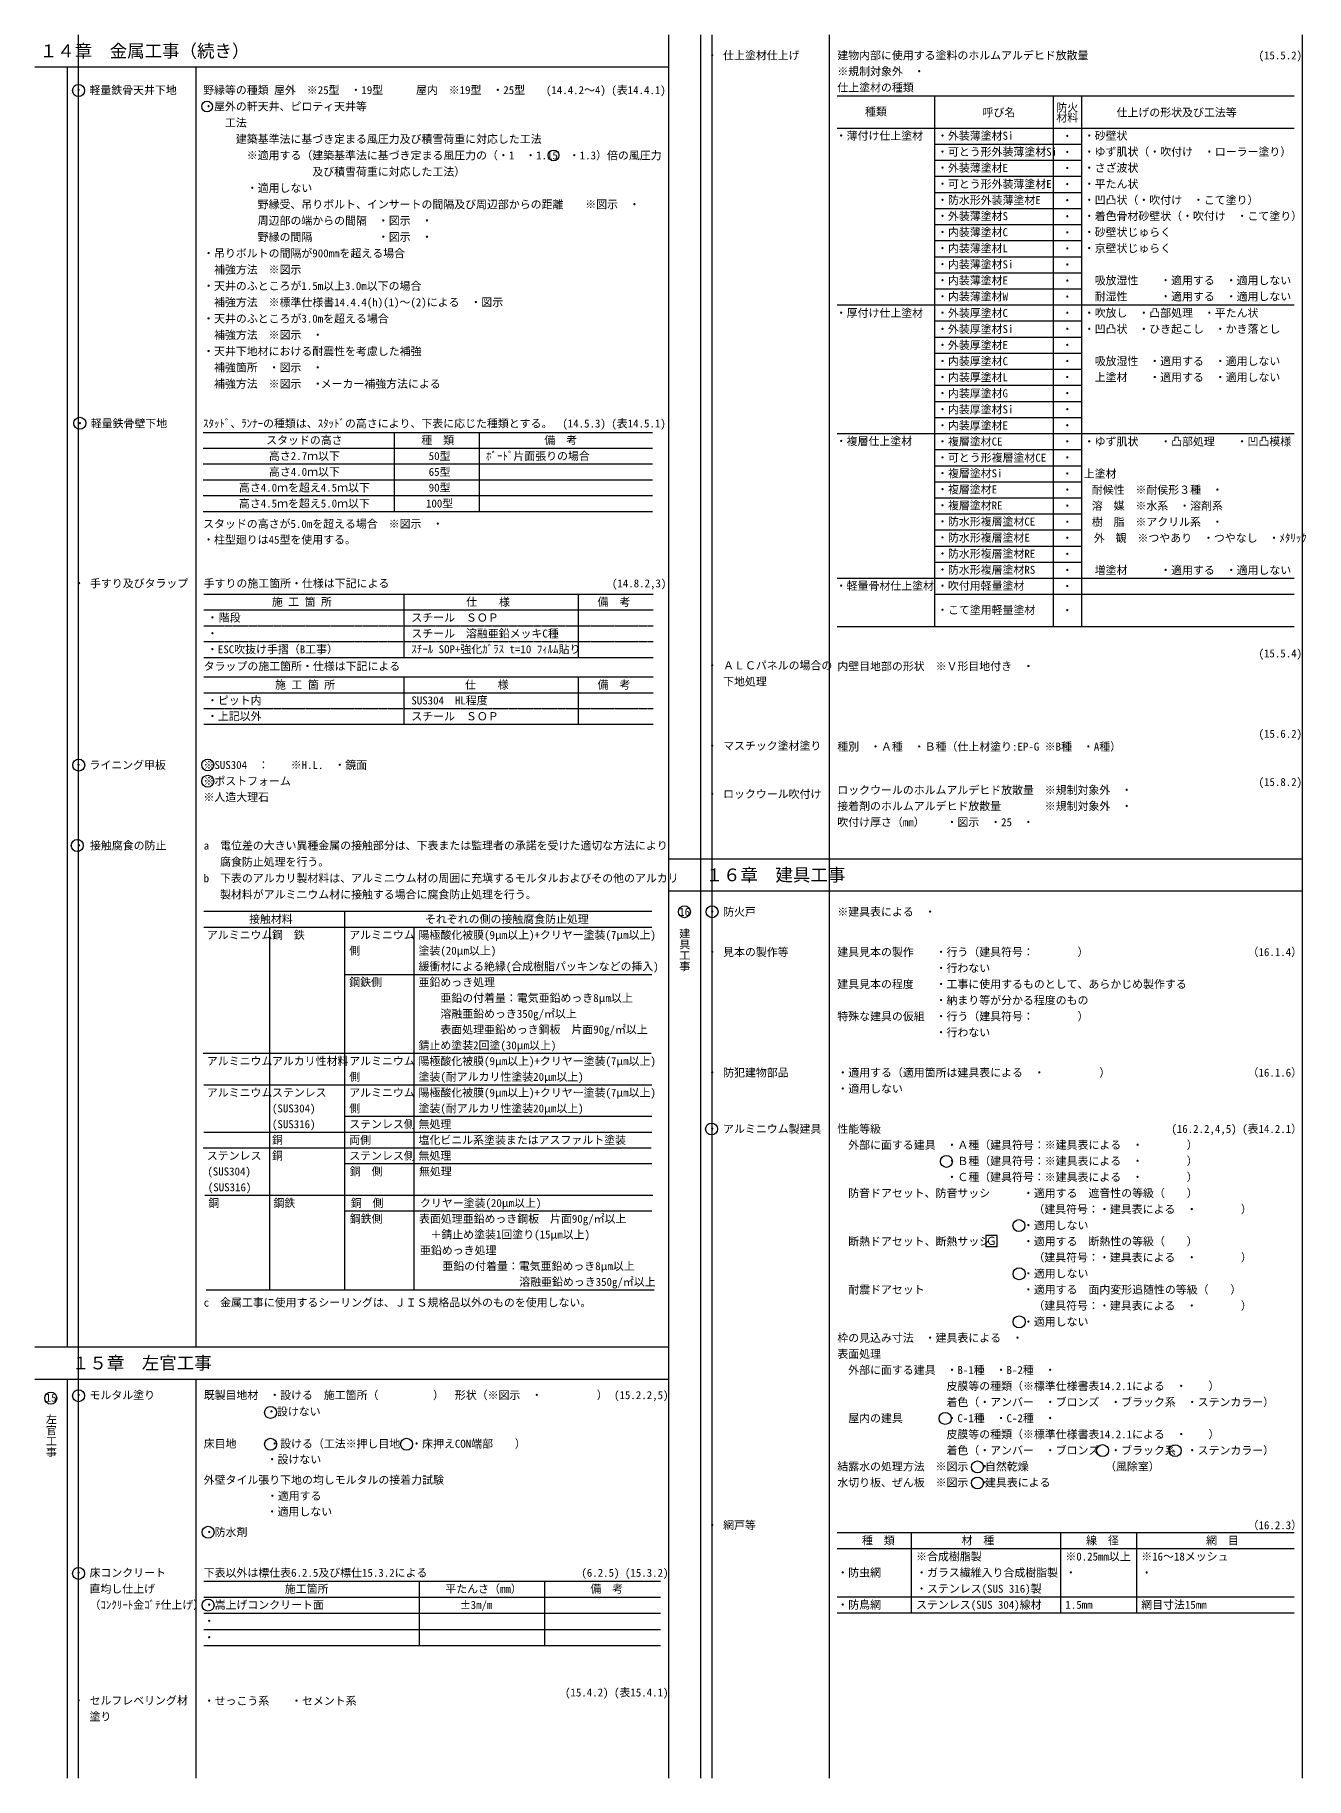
# Model space of a CAD drawing. Header units: millimetres. Extents: x 1 to 4376, y -95 to 584.
# Drawn here: x 1805 to 2202, y 40 to 584 of the extents above; entities that cross this region are included whole.
import ezdxf
from ezdxf.enums import TextEntityAlignment as Align

# ---------------------------------------------------------------- set-up
doc = ezdxf.new("R2010")
doc.units = ezdxf.units.MM
doc.header["$LTSCALE"] = 0.2
doc.linetypes.add('DOT', pattern=[1.6, 0.4, -0.8, 0.4])
doc.layers.get('Defpoints').update_dxf_attribs({"color": 40})
for name, color, linetype in [('中枠', 6, 'Continuous'), ('文字', 7, 'Continuous'), ('文字2', 2, 'Continuous'), ('表', 4, 'Continuous')]:
    doc.layers.add(name, color=color, linetype=linetype)
doc.styles.add('@ＭＳ ゴシック', font='@MS Gothic.ttf', dxfattribs={"width": 0.85})
doc.styles.add('_Gothic_', font='MS Gothic.ttf', dxfattribs={"height": 1})
doc.styles.add('text', font='MS Gothic.ttf')
doc.styles.add('ＭＳ ゴシック', font='MS Gothic.ttf')

msp = doc.modelspace()

# ---------------------------------------------------------------- linework, layer by layer
at = {"layer": 'Defpoints', "color": 251}
for p, q in [((1818.59, 584.14), (1818.59, 39.52)), ((2016.47, 584.14), (2016.47, 39.52))]:
    msp.add_line(p, q, dxfattribs=at)
at = {"layer": 'Defpoints'}
msp.add_circle((2138.5, 141.85), 1.87, dxfattribs=at)
at = {"layer": '中枠'}
for p, q in [((2002.93, 584.14), (2002.93, 39.52)), ((2012.97, 584.14), (2012.97, 39.52)), ((2053.15, 584.14), (2053.15, 39.52)), ((2200.81, 584.14), (2200.81, 39.52)), ((2002.93, 574.09), (1805.05, 574.09)), ((1815.09, 574.09), (1815.09, 174.25)), ((1855.27, 574.09), (1855.27, 174.25)), ((2002.93, 326.73), (2200.81, 326.73)), ((2002.93, 316.69), (2200.81, 316.69)), ((1805.05, 174.25), (2002.93, 174.25)), ((1805.05, 164.2), (2002.93, 164.2)), ((1815.09, 164.2), (1815.09, 39.52)), ((1855.27, 164.2), (1855.27, 39.52))]:
    msp.add_line(p, q, dxfattribs=at)
at = {"layer": '文字'}
msp.add_lwpolyline([(2102.02, 205.58), (2105.53, 205.58), (2105.53, 209.1), (2102.02, 209.1)], close=True, dxfattribs=at)
at = {"layer": '文字2'}
for centre, radius in [((1818.69, 566.76), 1.87), ((1858.83, 561.75), 1.68), ((1967.05, 546.48), 1.68), ((1819.09, 462.79), 1.87), ((1818.74, 355.99), 1.87), ((1859.03, 356.04), 1.87), ((1859.03, 350.97), 1.87), ((1818.28, 330.89), 1.87), ((2007.9, 310.2), 1.87), ((2016.53, 310.2), 1.87), ((2016.38, 242.32), 1.87), ((2089.74, 232.19), 1.87), ((2112.37, 212.13), 1.87), ((2112.45, 197.08), 1.87), ((2112.45, 182.06), 1.87), ((1810.02, 158.23), 1.87), ((1818.68, 158.98), 1.87), ((1878.65, 153.77), 1.87), ((2089.34, 151.89), 1.87), ((1878.65, 143.83), 1.87), ((1921.13, 143.83), 1.87), ((2161.17, 141.83), 1.87), ((2099.43, 136.75), 1.87), ((2099.43, 131.73), 1.87), ((1859.16, 116.32), 1.87), ((1818.68, 103.48), 1.87), ((1859.16, 93.58), 1.87)]:
    msp.add_circle(centre, radius, dxfattribs=at)
at = {"layer": '表'}
for p, q in [((2055.66, 565.06), (2198.3, 565.06)), ((2086.05, 565.06), (2086.05, 399.32)), ((2123.09, 565.06), (2123.09, 399.32)), ((2131.88, 565.06), (2131.88, 399.32)), ((2055.66, 555.01), (2198.3, 555.01)), ((2086.05, 549.99), (2131.88, 549.99)), ((2086.05, 544.97), (2131.88, 544.97)), ((2086.05, 539.95), (2131.88, 539.95)), ((2086.05, 534.92), (2131.88, 534.92)), ((2086.05, 529.9), (2131.88, 529.9)), ((2086.05, 524.88), (2131.88, 524.88)), ((2086.05, 519.86), (2131.88, 519.86)), ((2086.05, 514.84), (2131.88, 514.84)), ((2086.05, 509.81), (2131.88, 509.81)), ((2086.05, 504.79), (2131.88, 504.79)), ((2055.66, 499.77), (2198.3, 499.77)), ((2086.05, 494.75), (2131.88, 494.75)), ((2086.05, 489.72), (2131.88, 489.72)), ((2086.05, 484.7), (2131.88, 484.7)), ((2086.05, 479.68), (2131.88, 479.68)), ((2086.05, 474.66), (2131.88, 474.66)), ((2086.05, 469.63), (2131.88, 469.63)), ((2086.05, 464.61), (2131.88, 464.61)), ((1857.61, 459.96), (1997.96, 459.96)), ((1917.29, 459.96), (1917.29, 435.25)), ((1943.78, 459.96), (1943.78, 435.25)), ((2055.66, 459.59), (2198.3, 459.59)), ((1857.61, 455.02), (1997.96, 455.02)), ((2086.05, 454.57), (2131.88, 454.57)), ((1857.61, 450.08), (1997.96, 450.08)), ((2086.05, 449.54), (2131.88, 449.54)), ((1857.61, 445.15), (1997.96, 445.15)), ((2086.05, 444.52), (2131.88, 444.52)), ((1857.61, 440.19), (1997.96, 440.19)), ((2086.05, 439.5), (2131.88, 439.5)), ((1857.61, 435.25), (1997.96, 435.25)), ((2086.05, 434.48), (2131.88, 434.48)), ((2086.05, 429.46), (2131.88, 429.46)), ((2086.05, 424.43), (2131.88, 424.43)), ((2086.05, 419.41), (2131.88, 419.41)), ((2055.66, 414.39), (2198.3, 414.39)), ((2086.05, 409.37), (2198.3, 409.37)), ((2055.66, 399.32), (2198.3, 399.32)), ((1857.77, 310.34), (1997.69, 310.34)), ((1857.77, 305.41), (1997.69, 305.41)), ((1878.34, 305.41), (1878.34, 192.1)), ((1901.75, 310.34), (1901.75, 192.1)), ((1923.45, 305.41), (1923.45, 192.1)), ((1901.75, 290.63), (1997.69, 290.63)), ((1857.62, 266), (1997.54, 266)), ((1857.77, 256.14), (1997.69, 256.14)), ((1901.75, 246.29), (1997.69, 246.29)), ((1857.77, 241.36), (1997.69, 241.36)), ((1857.62, 236.44), (1997.54, 236.44)), ((1901.75, 231.51), (1997.69, 231.51)), ((1858.08, 221.66), (1998, 221.66)), ((1901.75, 216.73), (1997.69, 216.73)), ((1858.53, 192.1), (1998.46, 192.1)), ((2055.66, 116.28), (2198.3, 116.28)), ((2078.77, 116.28), (2078.77, 91.17)), ((2125.38, 116.28), (2125.38, 91.17)), ((2149.07, 116.28), (2149.07, 91.17)), ((2055.66, 111.26), (2198.3, 111.26)), ((1857.78, 101.05), (2000.42, 101.05)), ((1925.08, 101.05), (1925.08, 80.96)), ((1964.26, 101.05), (1964.26, 80.96)), ((1857.78, 96.03), (2000.42, 96.03)), ((2055.66, 96.19), (2198.3, 96.19)), ((1857.78, 91.01), (2000.42, 91.01)), ((2055.66, 91.17), (2198.3, 91.17)), ((1857.78, 85.98), (2000.42, 85.98)), ((1857.78, 80.96), (2000.42, 80.96))]:
    msp.add_line(p, q, dxfattribs=at)
at = {"layer": '表', "linetype": 'Continuous'}
for p, q in [((1857.82, 409.45), (1998.17, 409.45)), ((1920.29, 409.45), (1920.29, 389.64)), ((1974.7, 409.45), (1974.7, 389.64)), ((1857.82, 404.5), (1998.17, 404.5)), ((1857.82, 389.64), (1998.17, 389.64)), ((1857.82, 383.57), (1998.17, 383.57)), ((1920.29, 383.57), (1920.29, 368.77)), ((1974.7, 383.57), (1974.7, 368.77)), ((1857.82, 378.63), (1998.17, 378.63)), ((1857.82, 368.77), (1998.17, 368.77))]:
    msp.add_line(p, q, dxfattribs=at)
at = {"layer": '表', "linetype": 'DOT', "ltscale": 0.05}
for p, q in [((1857.82, 399.56), (1998.17, 399.56)), ((1857.82, 394.6), (1998.17, 394.6)), ((1857.82, 373.7), (1998.17, 373.7))]:
    msp.add_line(p, q, dxfattribs=at)

# ---------------------------------------------------------------- texts
at = {"layer": '文字', "color": 7, "lineweight": -3, "style": '_Gothic_'}
for s, p in [('１４章\u3000金属工事（続き）', (1806.59, 579.12)), ('１６章\u3000建具工事', (2014.51, 321.71)), ('１５章\u3000左官工事', (1816.63, 169.22))]:
    msp.add_text(s, height=4, dxfattribs=at).set_placement(p, align=Align.MIDDLE_LEFT)
at = {"layer": '文字'}
for s, style, p in [('・ 仕上塗材仕上げ', 'ＭＳ ゴシック', (2014.88, 577.73)), ('建物内部に使用する塗料のホルムアルデヒド放散量', 'ＭＳ ゴシック', (2055.66, 577.73)), ('※規制対象外\u3000・', 'ＭＳ ゴシック', (2055.66, 572.71)), ('・ 軽量鉄骨天井下地', 'ＭＳ ゴシック', (1816.98, 566.88)), ('野縁等の種類 屋外\u3000※25型\u3000・19型\u3000\u3000\u3000屋内\u3000※19型\u3000・25型', 'ＭＳ ゴシック', (1857.59, 566.88)), ('仕上塗材の種類', 'ＭＳ ゴシック', (2055.66, 567.69)), ('・屋外の軒天井、ピロティ天井等', 'ＭＳ ゴシック', (1857.59, 561.78)), ('\u3000\u3000工法', 'ＭＳ ゴシック', (1857.59, 556.68)), ('\u3000\u3000\u3000建築基準法に基づき定まる風圧力及び積雪荷重に対応した工法', 'ＭＳ ゴシック', (1857.59, 551.58)), ('・薄付け仕上塗材', 'ＭＳ ゴシック', (2055.16, 552.62)), ('・外装薄塗材Si', 'ＭＳ ゴシック', (2086.8, 552.62)), ('・砂壁状', 'ＭＳ ゴシック', (2132.63, 552.62)), ('\u3000\u3000\u3000\u3000※適用する（建築基準法に基づき定まる風圧力の（・1\u3000・1.15\u3000・1.3）倍の風圧力', 'ＭＳ ゴシック', (1857.59, 546.48)), ('・可とう形外装薄塗材Si', 'ＭＳ ゴシック', (2086.8, 547.6)), ('・ゆず肌状（・吹付け\u3000・ローラー塗り）', 'ＭＳ ゴシック', (2132.63, 547.6)), ('\u3000\u3000\u3000\u3000\u3000\u3000\u3000\u3000\u3000\u3000及び積雪荷重に対応した工法）', 'ＭＳ ゴシック', (1857.59, 541.38)), ('・外装薄塗材E', 'ＭＳ ゴシック', (2086.8, 542.58)), ('・可とう形外装薄塗材E', 'ＭＳ ゴシック', (2086.8, 537.55)), ('・さざ波状', 'ＭＳ ゴシック', (2132.63, 542.58)), ('・平たん状', 'ＭＳ ゴシック', (2132.63, 537.55)), ('\u3000\u3000\u3000\u3000・適用しない', 'ＭＳ ゴシック', (1857.59, 536.28)), ('・防水形外装薄塗材E', 'ＭＳ ゴシック', (2086.8, 532.53)), ('・凹凸状（・吹付け\u3000・こて塗り）', 'ＭＳ ゴシック', (2132.63, 532.53)), ('\u3000\u3000\u3000\u3000\u3000野縁受、吊りボルト、インサートの間隔及び周辺部からの距離\u3000\u3000※図示\u3000・', 'ＭＳ ゴシック', (1857.59, 531.18)), ('・外装薄塗材S', 'ＭＳ ゴシック', (2086.8, 527.51)), ('・着色骨材砂壁状（・吹付け\u3000・こて塗り）', 'ＭＳ ゴシック', (2132.63, 527.51)), ('\u3000\u3000\u3000\u3000\u3000周辺部の端からの間隔\u3000・図示\u3000・', 'ＭＳ ゴシック', (1857.59, 526.09)), ('・内装薄塗材C', 'ＭＳ ゴシック', (2086.8, 522.49)), ('・砂壁状じゅらく', 'ＭＳ ゴシック', (2132.63, 522.49)), ('・吊りボルトの間隔が900mmを超える場合', 'ＭＳ ゴシック', (1857.59, 515.89)), ('\u3000\u3000\u3000\u3000\u3000野縁の間隔\u3000\u3000\u3000\u3000\u3000\u3000・図示\u3000・', 'ＭＳ ゴシック', (1857.59, 520.99)), ('・内装薄塗材L', 'ＭＳ ゴシック', (2086.8, 517.46)), ('・京壁状じゅらく', 'ＭＳ ゴシック', (2132.63, 517.46)), ('\u3000補強方法\u3000※図示', 'ＭＳ ゴシック', (1857.59, 510.79)), ('・内装薄塗材Si', 'ＭＳ ゴシック', (2086.8, 512.44)), ('・天井のふところが1.5m以上3.0m以下の場合', 'ＭＳ ゴシック', (1857.59, 505.69)), ('・内装薄塗材E', 'ＭＳ ゴシック', (2086.8, 507.42)), ('\u3000吸放湿性\u3000\u3000・適用する\u3000・適用しない', 'ＭＳ ゴシック', (2132.63, 507.42)), ('\u3000補強方法\u3000※標準仕様書14.4.4(h)(1)～(2)による\u3000・図示', 'ＭＳ ゴシック', (1857.59, 500.59)), ('・内装薄塗材W', 'ＭＳ ゴシック', (2086.8, 502.4)), ('\u3000耐湿性\u3000\u3000\u3000・適用する\u3000・適用しない', 'ＭＳ ゴシック', (2132.63, 502.4)), ('・天井のふところが3.0mを超える場合', 'ＭＳ ゴシック', (1857.59, 495.49)), ('・厚付け仕上塗材', 'ＭＳ ゴシック', (2055.16, 497.26)), ('・外装厚塗材C', 'ＭＳ ゴシック', (2086.8, 497.26)), ('・吹放し\u3000・凸部処理\u3000・平たん状', 'ＭＳ ゴシック', (2132.63, 497.26)), ('\u3000補強方法\u3000※図示\u3000・', 'ＭＳ ゴシック', (1857.59, 490.39)), ('・外装厚塗材Si', 'ＭＳ ゴシック', (2086.8, 492.23)), ('・凹凸状\u3000・ひき起こし\u3000・かき落とし', 'ＭＳ ゴシック', (2132.63, 492.23)), ('・天井下地材における耐震性を考慮した補強', 'ＭＳ ゴシック', (1857.59, 485.29)), ('・外装厚塗材E', 'ＭＳ ゴシック', (2086.8, 487.21)), ('\u3000補強箇所\u3000・図示\u3000・', 'ＭＳ ゴシック', (1857.59, 480.2)), ('・内装厚塗材C', 'ＭＳ ゴシック', (2086.8, 482.19)), ('\u3000吸放湿性\u3000・適用する\u3000・適用しない', 'ＭＳ ゴシック', (2132.63, 482.19)), ('\u3000補強方法\u3000※図示\u3000・', 'ＭＳ ゴシック', (1857.59, 475.1)), ('メーカー補強方法による', 'ＭＳ ゴシック', (1894.29, 475.1)), ('・内装厚塗材L', 'ＭＳ ゴシック', (2086.8, 477.17)), ('\u3000上塗材\u3000\u3000・適用する\u3000・適用しない', 'ＭＳ ゴシック', (2132.63, 477.17)), ('・内装厚塗材G', 'ＭＳ ゴシック', (2086.8, 472.15)), ('・内装厚塗材Si', 'ＭＳ ゴシック', (2086.8, 467.12)), ('・ 軽量鉄骨壁下地', 'ＭＳ ゴシック', (1817.4, 462.73)), ('ｽﾀｯﾄﾞ、ﾗﾝﾅｰの種類は、ｽﾀｯﾄﾞの高さにより、下表に応じた種類とする。', 'ＭＳ ゴシック', (1857.56, 462.73)), ('・内装厚塗材E', 'ＭＳ ゴシック', (2086.8, 462.1)), ('・複層仕上塗材', 'ＭＳ ゴシック', (2055.16, 457.2)), ('・複層塗材CE', 'ＭＳ ゴシック', (2086.8, 457.08)), ('・ゆず肌状\u3000\u3000・凸部処理\u3000\u3000・凹凸模様', 'ＭＳ ゴシック', (2132.63, 457.08)), ('ﾎﾞｰﾄﾞ片面張りの場合', 'ＭＳ ゴシック', (1945.96, 452.56)), ('・可とう形複層塗材CE', 'ＭＳ ゴシック', (2086.8, 452.06)), ('・複層塗材Si', 'ＭＳ ゴシック', (2086.8, 447.15)), ('上塗材', 'ＭＳ ゴシック', (2132.63, 447.03)), ('・複層塗材E', 'ＭＳ ゴシック', (2086.8, 442.13)), ('耐候性\u3000※耐侯形３種\u3000・', 'ＭＳ ゴシック', (2135.14, 442.01)), ('・複層塗材RE', 'ＭＳ ゴシック', (2086.8, 437.11)), ('溶\u3000媒\u3000※水系\u3000・溶剤系', 'ＭＳ ゴシック', (2135.14, 436.99)), ('スタッドの高さが5.0mを超える場合\u3000※図示\u3000・', 'ＭＳ ゴシック', (1857.59, 431.36)), ('・防水形複層塗材CE', 'ＭＳ ゴシック', (2086.8, 432.08)), ('樹\u3000脂\u3000※アクリル系\u3000・', 'ＭＳ ゴシック', (2135.14, 431.97)), ('・柱型廻りは45型を使用する。', 'ＭＳ ゴシック', (1857.59, 426.42)), ('・防水形複層塗材E', 'ＭＳ ゴシック', (2086.8, 427.06)), ('外\u3000観\u3000※つやあり\u3000・つやなし\u3000・ﾒﾀﾘｯｸ', 'ＭＳ ゴシック', (2135.77, 426.94)), ('・防水形複層塗材RE', 'ＭＳ ゴシック', (2086.8, 422.04)), ('・ 手すり及びタラップ', 'ＭＳ ゴシック', (1817.15, 412.77)), ('手すりの施工箇所・仕様は下記による', 'ＭＳ ゴシック', (1857.77, 412.77)), ('・防水形複層塗材RS', 'ＭＳ ゴシック', (2086.8, 417.02)), ('\u3000増塗材\u3000\u3000\u3000・適用する\u3000・適用しない', 'ＭＳ ゴシック', (2132.63, 416.9)), ('・軽量骨材仕上塗材', 'ＭＳ ゴシック', (2055.16, 412)), ('・吹付用軽量塗材', 'ＭＳ ゴシック', (2086.8, 412)), ('階段', 'ＭＳ ゴシック', (1862.46, 402.08)), ('スチール\u3000ＳＯＰ', 'ＭＳ ゴシック', (1922.62, 402.08)), ('・こて塗用軽量塗材', 'ＭＳ ゴシック', (2086.8, 404.46)), ('・', 'ＭＳ ゴシック', (1858.79, 402.08)), ('スチール\u3000溶融亜鉛メッキC種', 'ＭＳ ゴシック', (1922.62, 397.1)), ('・', 'ＭＳ ゴシック', (1858.79, 397.13)), ('・ESC吹抜け手摺（B工事）', 'ＭＳ ゴシック', (1858.79, 392.17)), ('ｽﾁｰﾙ SOP+強化ｶﾞﾗｽ t=10 ﾌｨﾙﾑ貼り', 'ＭＳ ゴシック', (1922.62, 392.2)), ('タラップの施工箇所・仕様は下記による', 'ＭＳ ゴシック', (1857.77, 386.89)), ('・ ＡＬＣパネルの場合の', 'ＭＳ ゴシック', (2014.88, 387.13)), ('内壁目地部の形状\u3000※Ｖ形目地付き\u3000・', 'ＭＳ ゴシック', (2055.66, 386.88)), ('下地処理', 'ＭＳ ゴシック', (2020, 382.11)), ('・ピット内', 'ＭＳ ゴシック', (1858.79, 376.2)), ('SUS304\u3000HL程度', 'ＭＳ ゴシック', (1922.62, 376.2)), ('・上記以外', 'ＭＳ ゴシック', (1858.79, 371.27)), ('スチール\u3000ＳＯＰ', 'ＭＳ ゴシック', (1922.62, 371.24)), ('・ マスチック塗材塗り', 'ＭＳ ゴシック', (2014.88, 362.02)), ('種別\u3000・Ａ種\u3000・Ｂ種（仕上材塗り:EP-G ※B種\u3000・A種）', 'ＭＳ ゴシック', (2055.66, 361.77)), ('・ ライニング甲板', 'text', (1816.98, 356.03)), ('※SUS304\u3000：\u3000\u3000※H.L.\u3000・鏡面', 'text', (1857.7, 356.03)), ('※ポストフォーム', 'text', (1857.7, 351.01)), ('・ ロックウール吹付け', 'ＭＳ ゴシック', (2014.88, 346.96)), ('ロックウールのホルムアルデヒド放散量\u3000※規制対象外\u3000・', 'ＭＳ ゴシック', (2055.66, 348.21)), ('※人造大理石', 'text', (1857.7, 346)), ('接着剤のホルムアルデヒド放散量\u3000\u3000\u3000\u3000※規制対象外\u3000・', 'ＭＳ ゴシック', (2055.66, 343.19)), ('吹付け厚さ（mm）\u3000\u3000・図示\u3000・25\u3000・', 'ＭＳ ゴシック', (2055.66, 338.17)), ('・ 接触腐食の防止', 'ＭＳ ゴシック', (1817.15, 330.87)), ('a\u3000電位差の大きい異種金属の接触部分は、下表または監理者の承諾を受けた適切な方法により', 'ＭＳ ゴシック', (1857.77, 330.87)), (' \u3000腐食防止処理を行う。', 'ＭＳ ゴシック', (1857.77, 325.77)), ('b\u3000下表のアルカリ製材料は、アルミニウム材の周囲に充塡するモルタルおよびその他のアルカリ', 'ＭＳ ゴシック', (1857.77, 320.67)), (' \u3000製材料がアルミニウム材に接触する場合に腐食防止処理を行う。', 'ＭＳ ゴシック', (1857.77, 315.57)), ('・ 防火戸', 'ＭＳ ゴシック', (2014.88, 310.16)), ('※建具表による\u3000・', 'ＭＳ ゴシック', (2055.66, 310.16)), ('接触材料', 'ＭＳ ゴシック', (1871.93, 307.88)), ('それぞれの側の接触腐食防止処理', 'ＭＳ ゴシック', (1926.88, 307.88)), ('アルミニウム', 'ＭＳ ゴシック', (1858.76, 302.95)), ('鋼\u3000鉄', 'ＭＳ ゴシック', (1879.09, 302.95)), ('側', 'ＭＳ ゴシック', (1903.23, 298.02)), ('アルミニウム', 'ＭＳ ゴシック', (1903.23, 302.95)), ('塗装(20μm以上)', 'ＭＳ ゴシック', (1924.87, 298.02)), ('陽極酸化被膜(9μm以上)+クリヤー塗装(7μm以上)', 'ＭＳ ゴシック', (1924.87, 302.95)), ('緩衝材による絶縁(合成樹脂パッキンなどの挿入)', 'ＭＳ ゴシック', (1924.87, 293.1)), ('・ 見本の製作等', 'ＭＳ ゴシック', (2014.88, 297.6)), ('建具見本の製作\u3000\u3000・行う（建具符号：\u3000\u3000\u3000\u3000）', 'ＭＳ ゴシック', (2055.66, 297.6)), ('\u3000\u3000\u3000\u3000\u3000\u3000\u3000\u3000\u3000・行わない', 'ＭＳ ゴシック', (2055.66, 292.58)), ('鋼鉄側', 'ＭＳ ゴシック', (1903.23, 288.17)), ('亜鉛めっき処理', 'ＭＳ ゴシック', (1924.87, 288.17)), ('建具見本の程度\u3000\u3000・工事に使用するものとして、あらかじめ製作する', 'ＭＳ ゴシック', (2055.66, 287.56)), ('\u3000\u3000亜鉛の付着量：電気亜鉛めっき8μm以上', 'ＭＳ ゴシック', (1924.87, 283.24)), ('\u3000\u3000\u3000\u3000\u3000\u3000\u3000\u3000\u3000・納まり等が分かる程度のもの', 'ＭＳ ゴシック', (2055.66, 282.53)), ('\u3000\u3000溶融亜鉛めっき350g/㎡以上', 'ＭＳ ゴシック', (1924.87, 278.31)), ('特殊な建具の仮組\u3000・行う（建具符号：\u3000\u3000\u3000\u3000）', 'ＭＳ ゴシック', (2055.66, 277.51)), ('\u3000\u3000表面処理亜鉛めっき鋼板\u3000片面90g/㎡以上', 'ＭＳ ゴシック', (1924.87, 273.39)), ('\u3000\u3000\u3000\u3000\u3000\u3000\u3000\u3000\u3000・行わない', 'ＭＳ ゴシック', (2055.66, 272.49)), ('錆止め塗装2回塗(30μm以上)', 'ＭＳ ゴシック', (1924.87, 268.46)), ('アルミニウム', 'ＭＳ ゴシック', (1858.76, 263.53)), ('アルカリ性材料', 'ＭＳ ゴシック', (1879.09, 263.53)), ('アルミニウム', 'ＭＳ ゴシック', (1903.23, 263.53)), ('陽極酸化被膜(9μm以上)+クリヤー塗装(7μm以上)', 'ＭＳ ゴシック', (1924.87, 263.53)), ('・ 防犯建物部品', 'ＭＳ ゴシック', (2014.88, 259.93)), ('・適用する（適用箇所は建具表による\u3000・\u3000\u3000\u3000\u3000\u3000）', 'ＭＳ ゴシック', (2055.66, 259.93)), ('側', 'ＭＳ ゴシック', (1903.23, 258.61)), ('塗装(耐アルカリ性塗装20μm以上)', 'ＭＳ ゴシック', (1924.87, 258.61)), ('・適用しない', 'ＭＳ ゴシック', (2055.66, 254.91)), ('アルミニウム', 'ＭＳ ゴシック', (1858.76, 253.68)), ('ステンレス', 'ＭＳ ゴシック', (1879.09, 253.68)), ('アルミニウム', 'ＭＳ ゴシック', (1903.23, 253.68)), ('陽極酸化被膜(9μm以上)+クリヤー塗装(7μm以上)', 'ＭＳ ゴシック', (1924.87, 253.68)), ('(SUS304)', 'ＭＳ ゴシック', (1879.09, 248.75)), ('(SUS316)', 'ＭＳ ゴシック', (1879.09, 243.83)), ('側', 'ＭＳ ゴシック', (1903.23, 248.75)), ('ステンレス側', 'ＭＳ ゴシック', (1903.23, 243.83)), ('塗装(耐アルカリ性塗装20μm以上)', 'ＭＳ ゴシック', (1924.87, 248.75)), ('無処理', 'ＭＳ ゴシック', (1924.87, 243.83)), ('銅', 'ＭＳ ゴシック', (1879.09, 238.9)), ('両側', 'ＭＳ ゴシック', (1903.23, 238.9)), ('塩化ビニル系塗装またはアスファルト塗装', 'ＭＳ ゴシック', (1924.87, 238.9)), ('・ アルミニウム製建具', 'ＭＳ ゴシック', (2014.88, 242.35)), ('性能等級', 'ＭＳ ゴシック', (2055.66, 242.35)), ('ステンレス', 'ＭＳ ゴシック', (1858.76, 233.97)), ('銅', 'ＭＳ ゴシック', (1879.09, 233.97)), ('ステンレス側', 'ＭＳ ゴシック', (1903.23, 233.97)), ('無処理', 'ＭＳ ゴシック', (1924.87, 233.97)), ('\u3000外部に面する建具\u3000・Ａ種（建具符号：※建具表による\u3000・\u3000\u3000\u3000\u3000）', 'ＭＳ ゴシック', (2055.66, 237.33)), ('(SUS304)', 'ＭＳ ゴシック', (1858.91, 229.05)), ('銅\u3000側', 'ＭＳ ゴシック', (1903.38, 229.05)), ('無処理', 'ＭＳ ゴシック', (1925.02, 229.05)), ('\u3000\u3000\u3000\u3000\u3000\u3000\u3000\u3000\u3000\u3000・Ｂ種（建具符号：※建具表による\u3000・\u3000\u3000\u3000\u3000）', 'ＭＳ ゴシック', (2055.66, 232.31)), ('\u3000\u3000\u3000\u3000\u3000\u3000\u3000\u3000\u3000\u3000・Ｃ種（建具符号：※建具表による\u3000・\u3000\u3000\u3000\u3000）', 'ＭＳ ゴシック', (2055.66, 227.29)), ('(SUS316)', 'ＭＳ ゴシック', (1859.06, 224.12)), ('\u3000防音ドアセット、防音サッシ\u3000\u3000  ・適用する\u3000遮音性の等級（\u3000\u3000）', 'ＭＳ ゴシック', (2055.66, 222.27)), ('銅', 'ＭＳ ゴシック', (1859.21, 219.19)), ('鋼鉄', 'ＭＳ ゴシック', (1879.55, 219.19)), ('銅\u3000側', 'ＭＳ ゴシック', (1903.69, 219.19)), ('クリヤー塗装(20μm以上)', 'ＭＳ ゴシック', (1925.32, 219.19)), ('\u3000                              \u3000\u3000（建具符号：・建具表による\u3000・\u3000\u3000\u3000\u3000）', 'ＭＳ ゴシック', (2055.66, 217.24)), ('鋼鉄側', 'ＭＳ ゴシック', (1903.38, 214.27)), ('表面処理亜鉛めっき鋼板\u3000片面90g/㎡以上', 'ＭＳ ゴシック', (1925.02, 214.27)), ('\u3000\u3000\u3000\u3000\u3000\u3000\u3000\u3000\u3000\u3000\u3000\u3000\u3000\u3000\u3000\u3000\u3000・適用しない', 'ＭＳ ゴシック', (2055.66, 212.22)), ('\u3000＋錆止め塗装1回塗り(15μm以上)', 'ＭＳ ゴシック', (1925.17, 209.34)), ('\u3000断熱ドアセット、断熱サッシ\u3000\u3000  ・適用する\u3000断熱性の等級（\u3000\u3000）', 'ＭＳ ゴシック', (2055.66, 207.2)), ('亜鉛めっき処理', 'ＭＳ ゴシック', (1925.32, 204.41)), ('\u3000                              \u3000\u3000（建具符号：・建具表による\u3000・\u3000\u3000\u3000\u3000）', 'ＭＳ ゴシック', (2055.66, 202.18)), ('\u3000\u3000亜鉛の付着量：電気亜鉛めっき8μm以上', 'ＭＳ ゴシック', (1925.48, 199.49)), ('\u3000\u3000\u3000\u3000\u3000\u3000\u3000\u3000\u3000溶融亜鉛めっき350g/㎡以上', 'ＭＳ ゴシック', (1925.63, 194.56)), ('\u3000\u3000\u3000\u3000\u3000\u3000\u3000\u3000\u3000\u3000\u3000\u3000\u3000\u3000\u3000\u3000\u3000・適用しない', 'ＭＳ ゴシック', (2055.66, 197.15)), ('\u3000耐震ドアセット\u3000\u3000\u3000\u3000\u3000\u3000\u3000\u3000  ・適用する\u3000面内変形追随性の等級（\u3000\u3000）', 'ＭＳ ゴシック', (2055.66, 192.13)), ('c\u3000金属工事に使用するシーリングは、ＪＩＳ規格品以外のものを使用しない。', 'ＭＳ ゴシック', (1857.77, 188.1)), ('\u3000                              \u3000\u3000（建具符号：・建具表による\u3000・\u3000\u3000\u3000\u3000）', 'ＭＳ ゴシック', (2055.66, 187.11)), ('\u3000\u3000\u3000\u3000\u3000\u3000\u3000\u3000\u3000\u3000\u3000\u3000\u3000\u3000\u3000\u3000\u3000・適用しない', 'ＭＳ ゴシック', (2055.66, 182.09)), ('枠の見込み寸法\u3000・建具表による\u3000・', 'ＭＳ ゴシック', (2055.66, 177.06)), ('表面処理', 'ＭＳ ゴシック', (2055.66, 172.04)), ('\u3000外部に面する建具\u3000・B-1種\u3000・B-2種\u3000・', 'ＭＳ ゴシック', (2055.66, 167.02)), ('\u3000\u3000\u3000\u3000\u3000\u3000\u3000\u3000\u3000\u3000皮膜等の種類（※標準仕様書表14.2.1による\u3000・\u3000\u3000）', 'ＭＳ ゴシック', (2055.66, 162)), ('・ モルタル塗り', 'ＭＳ ゴシック', (1817.01, 159.18)), ('既製目地材\u3000・設ける\u3000施工箇所（\u3000\u3000\u3000\u3000\u3000）\u3000形状（※図示\u3000・\u3000\u3000\u3000\u3000\u3000）', 'ＭＳ ゴシック', (1857.78, 159.18)), ('\u3000\u3000\u3000\u3000\u3000\u3000\u3000\u3000\u3000\u3000着色（・アンバー\u3000・ブロンズ\u3000・ブラック系\u3000・ステンカラー）', 'ＭＳ ゴシック', (2055.66, 156.98)), ('・設けない', 'ＭＳ ゴシック', (1877.24, 154.04)), ('\u3000屋内の建具\u3000\u3000\u3000\u3000・C-1種\u3000・C-2種\u3000・', 'ＭＳ ゴシック', (2055.66, 151.95)), ('\u3000\u3000\u3000\u3000\u3000\u3000\u3000\u3000\u3000\u3000皮膜等の種類（※標準仕様書表14.2.1による\u3000・\u3000\u3000）', 'ＭＳ ゴシック', (2055.66, 146.93)), ('床目地\u3000\u3000\u3000・設ける（工法※押し目地\u3000・床押えCON端部\u3000\u3000）', 'ＭＳ ゴシック', (1857.78, 143.99)), ('\u3000\u3000\u3000\u3000\u3000\u3000\u3000\u3000\u3000\u3000着色（・アンバー\u3000・ブロンズ\u3000・ブラック系\u3000・ステンカラー）', 'ＭＳ ゴシック', (2055.66, 141.91)), ('・設けない', 'ＭＳ ゴシック', (1877.43, 139.09)), ('結露水の処理方法\u3000※図示\u3000・', 'ＭＳ ゴシック', (2055.66, 136.89)), ('自然乾燥\u3000\u3000\u3000\u3000\u3000\u3000\u3000（風除室）', 'ＭＳ ゴシック', (2101.78, 136.89)), ('外壁タイル張り下地の均しモルタルの接着力試験', 'ＭＳ ゴシック', (1857.78, 132.69)), ('水切り板、ぜん板\u3000※図示\u3000・', 'ＭＳ ゴシック', (2055.66, 131.86)), ('建具表による', 'ＭＳ ゴシック', (2101.78, 131.86)), ('\u3000・適用する', 'ＭＳ ゴシック', (1874.11, 127.67)), ('・適用しない', 'ＭＳ ゴシック', (1877.43, 122.77)), ('・ 網戸等', 'ＭＳ ゴシック', (2014.88, 118.54)), ('・防水剤', 'ＭＳ ゴシック', (1857.78, 116.37)), ('※合成樹脂製', 'ＭＳ ゴシック', (2080.27, 108.75)), ('※0.25mm以上', 'ＭＳ ゴシック', (2126.88, 108.75)), ('※16～18メッシュ', 'ＭＳ ゴシック', (2150.57, 108.75)), ('・ 床コンクリート', 'ＭＳ ゴシック', (1817.01, 103.68)), ('下表以外は標仕表6.2.5及び標仕15.3.2による', 'ＭＳ ゴシック', (1857.78, 103.68)), ('・防虫網', 'ＭＳ ゴシック', (2055.66, 103.72)), ('・ガラス繊維入り合成樹脂製', 'ＭＳ ゴシック', (2080.27, 103.72)), ('・', 'ＭＳ ゴシック', (2126.88, 103.72)), ('・', 'ＭＳ ゴシック', (2150.57, 103.72)), ('直均し仕上げ', 'ＭＳ ゴシック', (1822.12, 98.66)), ('・ステンレス(SUS 316)製', 'ＭＳ ゴシック', (2080.27, 98.7)), ('（ｺﾝｸﾘｰﾄ金ｺﾞﾃ仕上げ）', 'ＭＳ ゴシック', (1822.12, 93.64)), ('・嵩上げコンクリート面', 'ＭＳ ゴシック', (1857.78, 93.64)), ('±3m/m', 'ＭＳ ゴシック', (1937.75, 93.64)), ('・防鳥網', 'ＭＳ ゴシック', (2055.66, 93.68)), ('ステンレス(SUS 304)線材', 'ＭＳ ゴシック', (2080.27, 93.68)), ('1.5mm', 'ＭＳ ゴシック', (2126.88, 93.68)), ('網目寸法15mm', 'ＭＳ ゴシック', (2150.57, 93.68)), ('・', 'ＭＳ ゴシック', (1857.78, 88.61)), ('・', 'ＭＳ ゴシック', (1857.78, 83.47)), ('・ セルフレベリング材', 'ＭＳ ゴシック', (1817.01, 63.77)), ('塗り', 'ＭＳ ゴシック', (1822.12, 58.75)), ('・せっこう系\u3000\u3000・セメント系', 'ＭＳ ゴシック', (1857.78, 63.65))]:
    msp.add_text(s, height=2.5, dxfattribs=dict(at, style=style)).set_placement(p, align=Align.MIDDLE_LEFT)
at = {"layer": '文字', "style": 'ＭＳ ゴシック'}
for s, p in [('(15.5.2)', (2200.81, 577.73)), ('(14.4.2～4) (表14.4.1)', (2002.09, 566.88)), ('(14.5.3) (表14.5.1)', (2002.09, 462.73)), ('(14.8.2,3)', (2002.27, 412.77)), ('(15.5.4)', (2200.81, 390.9)), ('(15.6.2)', (2200.81, 365.79)), ('(15.8.2)', (2200.81, 350.72)), ('（16.1.4）', (2200.81, 297.6)), ('（16.1.6）', (2200.81, 259.93)), ('(16.2.2,4,5) (表14.2.1）', (2200.81, 242.35)), ('(15.2.2,5)', (2002.93, 159.18)), ('（16.2.3）', (2200.81, 118.54)), ('(6.2.5) (15.3.2)', (2002.93, 103.68)), ('(15.4.2) (表15.4.1)', (2002.93, 66.28))]:
    msp.add_text(s, height=2.5, dxfattribs=at).set_placement(p, align=Align.MIDDLE_RIGHT)
for s, p in [('種類', (2067.72, 560.15)), ('防火', (2127.48, 561.41)), ('材料', (2127.48, 558.27)), ('・', (2127.48, 552.5)), ('・', (2127.48, 547.48)), ('・', (2127.48, 542.46)), ('・', (2127.48, 537.44)), ('・', (2127.48, 532.41)), ('・', (2127.48, 527.39)), ('・', (2127.48, 522.37)), ('・', (2127.48, 517.35)), ('・', (2127.48, 512.32)), ('・', (2127.48, 507.3)), ('・', (2127.48, 502.28)), ('・', (2127.48, 497.26)), ('・', (2127.48, 492.23)), ('・', (2127.48, 487.21)), ('・', (2127.48, 482.19)), ('・', (2127.48, 477.17)), ('・', (2127.48, 472.15)), ('・', (2127.48, 467.12)), ('スタッドの高さ', (1889.22, 457.5)), ('種\u3000類', (1930.85, 457.5)), ('備\u3000考', (1969.28, 457.5)), ('・', (2127.48, 462.1)), ('・', (2127.48, 457.08)), ('高さ2.7ｍ以下', (1889.22, 452.56)), ('50型', (1931.45, 452.56)), ('・', (2127.48, 452.06)), ('高さ4.0ｍ以下', (1889.22, 447.62)), ('65型', (1931.45, 447.62)), ('・', (2127.48, 447.03)), ('高さ4.0ｍを超え4.5ｍ以下', (1889.22, 442.69)), ('90型', (1931.45, 442.69)), ('・', (2127.48, 442.01)), ('高さ4.5ｍを超え5.0ｍ以下', (1889.22, 437.73)), ('100型', (1931.45, 437.73)), ('・', (2127.48, 436.99)), ('・', (2127.48, 431.97)), ('・', (2127.48, 426.94)), ('・', (2127.48, 421.92)), ('・', (2127.48, 416.9)), ('施 工 箇 所', (1888.43, 406.98)), ('仕\u3000\u3000様', (1946.57, 406.98)), ('備\u3000考', (1985.91, 406.98)), ('・', (2127.48, 411.88)), ('・', (2127.48, 404.34)), ('施 工 箇 所', (1889.43, 381.11)), ('仕\u3000\u3000様', (1946.2, 381.11)), ('備\u3000考', (1985.91, 381.11)), ('16', (2007.95, 310.16)), ('Ｇ', (2103.78, 207.34)), ('15', (1810.12, 158.37)), ('種\u3000類', (2068.47, 113.77)), ('材\u3000種', (2099.56, 113.77)), ('線\u3000径', (2138.48, 113.77)), ('網\u3000目', (2175.94, 113.77)), ('施工箇所', (1889.93, 98.66)), ('平たんさ（mm）', (1945.17, 98.66)), ('備\u3000考', (1983.64, 98.66))]:
    msp.add_text(s, height=2.5, dxfattribs=at).set_placement(p, align=Align.MIDDLE_CENTER)
for s, p in [('呼び名', (2106.14, 561.13)), ('仕上げの形状及び工法等', (2161.63, 561.13))]:
    msp.add_text(s, height=2.5, dxfattribs=at).set_placement(p, align=Align.TOP_CENTER)
at = {"layer": '文字', "style": '@ＭＳ ゴシック'}
for s, p in [('建具工事', (2007.95, 305.13)), ('左官工事', (1810.12, 153.35))]:
    msp.add_text(s, height=2.5, rotation=270, dxfattribs=at).set_placement(p, align=Align.MIDDLE_LEFT)

doc.saveas('drawing.dxf')
